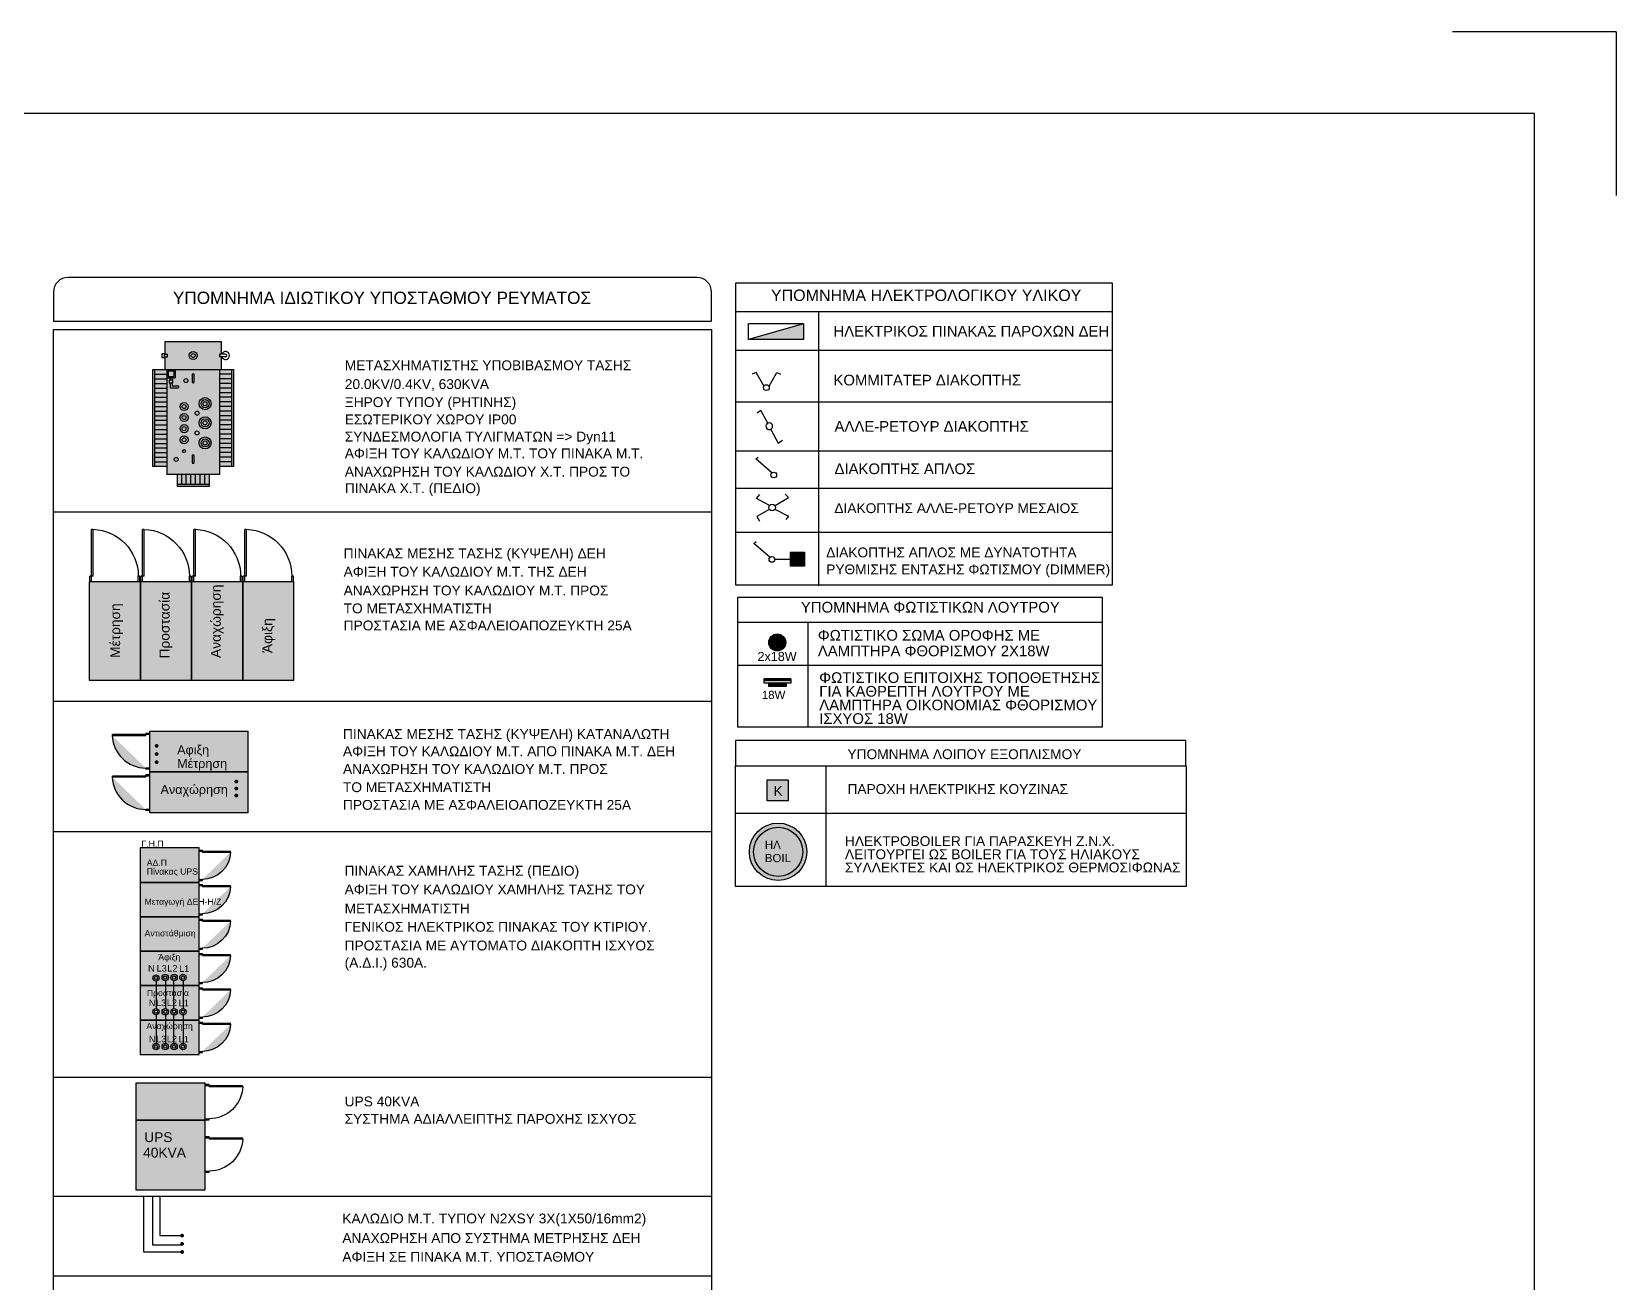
# Model space of a CAD drawing. Header units: metres. Extents: x -11 to 85, y -301 to 135.
# Drawn here: x 64.64 to 84, y -256.61 to -241.34 of the extents above; entities that cross this region are included whole.
import ezdxf
from ezdxf.enums import TextEntityAlignment as Align

# ---------------------------------------------------------------- set-up
doc = ezdxf.new("R2010")
doc.units = ezdxf.units.M
doc.header["$LTSCALE"] = 0.036
for name, color, linetype in [('BORDER', 5, 'Continuous'), ('elec fota hatch', 31, 'Continuous'), ('elec text', 20, 'Continuous'), ('electext', 20, 'Continuous'), ('hatch color', 252, 'Continuous'), ('HLEK-SYMBOL', 3, 'Continuous'), ('HLEK_FL001_SYMBOLS', 230, 'Continuous'), ('LAYER-ON', 4, 'Continuous'), ('MARKS', 2, 'Continuous'), ('mihanologika text', 20, 'Continuous'), ('pin_mesis', 150, 'Continuous'), ('pin_mesis_kalodia', 242, 'Continuous'), ('pin_ups', 150, 'Continuous'), ('pin_xamilis', 150, 'Continuous'), ('pin_xamilis_kalodio', 191, 'Continuous'), ('Y-TETX', 20, 'Continuous'), ('yp6stath06s text', 20, 'Continuous'), ('ypostathmos', 204, 'Continuous'), ('ypostathmos hatch', 131, 'Continuous')]:
    doc.layers.add(name, color=color, linetype=linetype)
doc.layers.add('electrika', color=160, linetype='Continuous', lineweight=0)
doc.styles.add('COMU-N', font='arial.ttf')
doc.styles.get("Standard").update_dxf_attribs({"font": 'arial.ttf'})
doc.styles.add('TSK_OM', font='arial.ttf')
doc.styles.add('W4MS1', font='arial.ttf')
doc.styles.add('W4MS2', font='W4MS2.shx')

# ---------------------------------------------------------------- blocks, each defined once
blk = doc.blocks.new('art103')
at = {"layer": 'BORDER'}
for p, q in [((20.75, 14.6), (0.25, 14.6)), ((20.75, 0.25), (20.75, 14.6))]:
    blk.add_line(p, q, dxfattribs=at)
at = {"layer": 'MARKS'}
for q in [(20.5, 14.85), (21, 14.35)]:
    blk.add_line((21, 14.85), q, dxfattribs=at)
blk = doc.blocks.new('90')
for p, q in [((-0.06, 0.1), (-0.06, 0.939)), ((-0.06, 0.939), (-0.03, 0.939)), ((-0.03, 0.1), (-0.03, 0.939)), ((-0.9, 0.1), (-0.87, 0.1)), ((-0.9, 0), (-0.9, 0.1)), ((-0.9, 0), (-0.87, 0)), ((-0.87, 0), (-0.87, 0.1)), ((-0.06, 0.1), (0, 0.1)), ((-0.03, 0), (-0.03, 0.1)), ((-0.03, 0), (0, 0)), ((0, 0), (0, 0.1))]:
    blk.add_line(p, q)
blk.add_arc((-0.03, 0.1), 0.84, 92.0467, 180)
blk = doc.blocks.new('PINAKAS MESHS DEH')
at = {"layer": 'ypostathmos hatch'}
for points in [[(302.625, 151.632), (302.625, 152.832), (302, 152.833), (302, 151.632)], [(303.25, 151.632), (303.25, 152.832), (302.625, 152.833), (302.625, 151.632)], [(303.875, 151.632), (303.875, 152.832), (303.25, 152.833), (303.25, 151.632)], [(304.5, 151.632), (304.5, 152.832), (303.875, 152.833), (303.875, 151.632)]]:
    blk.add_hatch(color=41, dxfattribs=at).paths.add_polyline_path(points)
at = {"layer": 'pin_xamilis'}
for points in [[(302.625, 151.632), (302.625, 152.832), (302, 152.833), (302, 151.632)], [(303.25, 151.632), (303.25, 152.832), (302.625, 152.833), (302.625, 151.632)], [(303.875, 151.632), (303.875, 152.833), (303.25, 152.833), (303.25, 151.633)], [(304.5, 151.632), (304.5, 152.832), (303.875, 152.833), (303.875, 151.632)]]:
    blk.add_lwpolyline(points, close=True, dxfattribs=at)
at = {"layer": 'pin_xamilis', "ltscale": 0.8, "extrusion": (0, 0, -1), "xscale": 0.6821280000000323, "yscale": 0.6821280000000323, "zscale": -0.6821280000000001, "rotation": 180}
for p in [(-302.619, 151.632), (-303.244, 151.632), (-303.869, 151.633), (-304.494, 151.632)]:
    blk.add_blockref('90', p, dxfattribs=at)
blk = doc.blocks.new('PINAKAS MESHS YPOSTATHMOY')
at = {"layer": 'ypostathmos hatch'}
h = blk.add_hatch(color=41, dxfattribs=at)
edge = h.paths.add_edge_path()
edge.add_line((304.253, 147.571), (303.553, 148.271))
edge = h.paths.add_edge_path(flags=16)
edge.add_line((304.253, 148.271), (303.553, 148.271))
edge = h.paths.add_edge_path(flags=16)
edge.add_line((303.553, 148.271), (303.553, 147.571))
edge = h.paths.add_edge_path(flags=16)
edge.add_line((303.553, 147.571), (304.253, 147.571))
edge = h.paths.add_edge_path(flags=16)
edge.add_line((304.253, 147.571), (304.253, 148.271))
edge = h.paths.add_edge_path()
edge.add_line((303.553, 147.571), (304.253, 148.271))
h.paths.add_polyline_path([(303.325, 147.866), (304.525, 147.866), (304.525, 147.366), (303.325, 147.366)])
h.paths.add_polyline_path([(303.325, 148.366), (304.525, 148.366), (304.525, 147.866), (303.325, 147.866)])
edge = h.paths.add_edge_path()
edge.add_line((303.325, 147.393), (303.325, 147.408))
edge = h.paths.add_edge_path()
edge.add_line((303.277, 147.393), (303.277, 147.408))
edge = h.paths.add_edge_path()
edge.add_line((303.325, 147.393), (303.277, 147.393))
edge = h.paths.add_edge_path()
edge.add_line((303.325, 147.831), (303.277, 147.831))
edge = h.paths.add_edge_path()
edge.add_line((303.325, 147.816), (303.277, 147.816))
edge = h.paths.add_edge_path()
edge.add_line((303.325, 147.408), (303.277, 147.408))
edge = h.paths.add_edge_path()
edge.add_line((303.277, 147.816), (302.869, 147.816))
edge = h.paths.add_edge_path(flags=16)
edge.add_line((303.277, 147.801), (302.869, 147.801))
edge = h.paths.add_edge_path()
edge.add_line((302.869, 147.801), (302.869, 147.816))
edge = h.paths.add_edge_path()
edge.add_line((303.277, 147.801), (303.277, 147.831))
edge = h.paths.add_edge_path()
edge.add_line((303.325, 147.816), (303.325, 147.831))
edge = h.paths.add_edge_path()
edge.add_arc((303.277, 147.816), 0.408, 182.0467, 270)
edge = h.paths.add_edge_path()
edge.add_line((303.325, 147.9), (303.325, 147.914))
edge = h.paths.add_edge_path()
edge.add_line((303.277, 147.9), (303.277, 147.914))
edge = h.paths.add_edge_path()
edge.add_line((303.325, 147.9), (303.277, 147.9))
edge = h.paths.add_edge_path()
edge.add_line((303.325, 148.337), (303.277, 148.337))
edge = h.paths.add_edge_path()
edge.add_line((303.325, 148.323), (303.277, 148.323))
edge = h.paths.add_edge_path()
edge.add_line((303.325, 147.914), (303.277, 147.914))
edge = h.paths.add_edge_path()
edge.add_line((303.277, 148.323), (302.869, 148.323))
edge = h.paths.add_edge_path(flags=17)
edge.add_line((303.277, 148.308), (302.869, 148.308))
edge = h.paths.add_edge_path()
edge.add_line((302.869, 148.308), (302.869, 148.323))
edge = h.paths.add_edge_path()
edge.add_line((303.277, 148.308), (303.277, 148.337))
edge = h.paths.add_edge_path()
edge.add_line((303.325, 148.323), (303.325, 148.337))
edge = h.paths.add_edge_path()
edge.add_arc((303.277, 148.323), 0.408, 182.0467, 270)
at = {"layer": 'pin_mesis'}
for points in [[(303.325, 148.366), (304.525, 148.366), (304.525, 147.866), (303.325, 147.866)], [(303.325, 147.866), (304.525, 147.866), (304.525, 147.366), (303.325, 147.366)]]:
    blk.add_lwpolyline(points, close=True, dxfattribs=at)
at = {"layer": 'pin_mesis', "ltscale": 0.8, "xscale": 0.48599999999999, "yscale": 0.48599999999999, "zscale": 0.48599999999999, "rotation": 90}
for p in [(303.325, 148.337), (303.325, 147.831)]:
    blk.add_blockref('90', p, dxfattribs=at)
blk = doc.blocks.new('PINAKAS XAMHLHS')
at = {"layer": 'ypostathmos hatch'}
h = blk.add_hatch(color=131, dxfattribs=at)
h.paths.add_polyline_path([(302.025, 146.989), (301.305, 146.989), (301.305, 146.568), (302.025, 146.568)])
edge = h.paths.add_edge_path()
edge.add_line((302.025, 146.593), (302.025, 146.606))
edge = h.paths.add_edge_path()
edge.add_line((302.066, 146.593), (302.066, 146.606))
edge = h.paths.add_edge_path()
edge.add_line((302.025, 146.593), (302.066, 146.593))
edge = h.paths.add_edge_path()
edge.add_line((302.025, 146.962), (302.066, 146.962))
edge = h.paths.add_edge_path()
edge.add_line((302.025, 146.95), (302.066, 146.95))
edge = h.paths.add_edge_path()
edge.add_line((302.025, 146.606), (302.066, 146.606))
edge = h.paths.add_edge_path()
edge.add_line((302.066, 146.95), (302.41, 146.95))
edge = h.paths.add_edge_path(flags=16)
edge.add_line((302.066, 146.937), (302.41, 146.937))
edge = h.paths.add_edge_path()
edge.add_line((302.41, 146.937), (302.41, 146.95))
edge = h.paths.add_edge_path()
edge.add_line((302.066, 146.937), (302.066, 146.962))
edge = h.paths.add_edge_path()
edge.add_line((302.025, 146.95), (302.025, 146.962))
edge = h.paths.add_edge_path()
edge.add_arc((302.066, 146.95), 0.344, 270, 357.9533)
h = blk.add_hatch(color=131, dxfattribs=at)
h.paths.add_polyline_path([(302.025, 146.568), (301.305, 146.568), (301.305, 146.148), (302.025, 146.148)])
edge = h.paths.add_edge_path()
edge.add_line((302.025, 146.173), (302.025, 146.186))
edge = h.paths.add_edge_path()
edge.add_line((302.066, 146.173), (302.066, 146.186))
edge = h.paths.add_edge_path()
edge.add_line((302.025, 146.173), (302.066, 146.173))
edge = h.paths.add_edge_path()
edge.add_line((302.025, 146.542), (302.066, 146.542))
edge = h.paths.add_edge_path()
edge.add_line((302.025, 146.529), (302.066, 146.529))
edge = h.paths.add_edge_path()
edge.add_line((302.025, 146.186), (302.066, 146.186))
edge = h.paths.add_edge_path()
edge.add_line((302.066, 146.529), (302.41, 146.529))
edge = h.paths.add_edge_path(flags=16)
edge.add_line((302.066, 146.517), (302.41, 146.517))
edge = h.paths.add_edge_path()
edge.add_line((302.41, 146.517), (302.41, 146.529))
edge = h.paths.add_edge_path()
edge.add_line((302.066, 146.517), (302.066, 146.542))
edge = h.paths.add_edge_path()
edge.add_line((302.025, 146.529), (302.025, 146.542))
edge = h.paths.add_edge_path()
edge.add_arc((302.066, 146.529), 0.344, 270, 357.9533)
h = blk.add_hatch(color=131, dxfattribs=at)
h.paths.add_polyline_path([(302.025, 146.148), (301.305, 146.148), (301.305, 145.728), (302.025, 145.728)])
edge = h.paths.add_edge_path()
edge.add_line((302.025, 145.753), (302.025, 145.765))
edge = h.paths.add_edge_path()
edge.add_line((302.066, 145.753), (302.066, 145.765))
edge = h.paths.add_edge_path()
edge.add_line((302.025, 145.753), (302.066, 145.753))
edge = h.paths.add_edge_path()
edge.add_line((302.025, 146.121), (302.066, 146.121))
edge = h.paths.add_edge_path()
edge.add_line((302.025, 146.109), (302.066, 146.109))
edge = h.paths.add_edge_path()
edge.add_line((302.025, 145.765), (302.066, 145.765))
edge = h.paths.add_edge_path()
edge.add_line((302.066, 146.109), (302.41, 146.109))
edge = h.paths.add_edge_path(flags=16)
edge.add_line((302.066, 146.097), (302.41, 146.097))
edge = h.paths.add_edge_path()
edge.add_line((302.41, 146.097), (302.41, 146.109))
edge = h.paths.add_edge_path()
edge.add_line((302.066, 146.097), (302.066, 146.121))
edge = h.paths.add_edge_path()
edge.add_line((302.025, 146.109), (302.025, 146.121))
edge = h.paths.add_edge_path()
edge.add_arc((302.066, 146.109), 0.344, 270, 357.9533)
h = blk.add_hatch(color=131, dxfattribs=at)
h.paths.add_polyline_path([(302.025, 145.728), (301.305, 145.728), (301.305, 145.308), (302.025, 145.308)])
edge = h.paths.add_edge_path()
edge.add_line((302.025, 145.333), (302.025, 145.345))
edge = h.paths.add_edge_path()
edge.add_line((302.066, 145.333), (302.066, 145.345))
edge = h.paths.add_edge_path()
edge.add_line((302.025, 145.333), (302.066, 145.333))
edge = h.paths.add_edge_path()
edge.add_line((302.025, 145.701), (302.066, 145.701))
edge = h.paths.add_edge_path()
edge.add_line((302.025, 145.689), (302.066, 145.689))
edge = h.paths.add_edge_path()
edge.add_line((302.025, 145.345), (302.066, 145.345))
edge = h.paths.add_edge_path()
edge.add_line((302.066, 145.689), (302.41, 145.689))
edge = h.paths.add_edge_path(flags=16)
edge.add_line((302.066, 145.677), (302.41, 145.677))
edge = h.paths.add_edge_path()
edge.add_line((302.41, 145.677), (302.41, 145.689))
edge = h.paths.add_edge_path()
edge.add_line((302.066, 145.677), (302.066, 145.701))
edge = h.paths.add_edge_path()
edge.add_line((302.025, 145.689), (302.025, 145.701))
edge = h.paths.add_edge_path()
edge.add_arc((302.066, 145.689), 0.344, 270, 357.9533)
h = blk.add_hatch(color=131, dxfattribs=at)
h.paths.add_polyline_path([(302.025, 145.308), (301.305, 145.308), (301.305, 144.888), (302.025, 144.888)])
edge = h.paths.add_edge_path()
edge.add_line((302.025, 144.913), (302.025, 144.925))
edge = h.paths.add_edge_path()
edge.add_line((302.066, 144.913), (302.066, 144.925))
edge = h.paths.add_edge_path()
edge.add_line((302.025, 144.913), (302.066, 144.913))
edge = h.paths.add_edge_path()
edge.add_line((302.025, 145.281), (302.066, 145.281))
edge = h.paths.add_edge_path()
edge.add_line((302.025, 145.269), (302.066, 145.269))
edge = h.paths.add_edge_path()
edge.add_line((302.025, 144.925), (302.066, 144.925))
edge = h.paths.add_edge_path()
edge.add_line((302.066, 145.269), (302.41, 145.269))
edge = h.paths.add_edge_path(flags=16)
edge.add_line((302.066, 145.257), (302.41, 145.257))
edge = h.paths.add_edge_path()
edge.add_line((302.41, 145.257), (302.41, 145.269))
edge = h.paths.add_edge_path()
edge.add_line((302.066, 145.257), (302.066, 145.281))
edge = h.paths.add_edge_path()
edge.add_line((302.025, 145.269), (302.025, 145.281))
edge = h.paths.add_edge_path()
edge.add_arc((302.066, 145.269), 0.344, 270, 357.9533)
h = blk.add_hatch(color=131, dxfattribs=at)
h.paths.add_polyline_path([(302.025, 144.888), (301.305, 144.888), (301.305, 144.467), (302.025, 144.467)])
edge = h.paths.add_edge_path()
edge.add_line((302.025, 144.493), (302.025, 144.505))
edge = h.paths.add_edge_path()
edge.add_line((302.066, 144.493), (302.066, 144.505))
edge = h.paths.add_edge_path()
edge.add_line((302.025, 144.493), (302.066, 144.493))
edge = h.paths.add_edge_path()
edge.add_line((302.025, 144.861), (302.066, 144.861))
edge = h.paths.add_edge_path()
edge.add_line((302.025, 144.849), (302.066, 144.849))
edge = h.paths.add_edge_path()
edge.add_line((302.025, 144.505), (302.066, 144.505))
edge = h.paths.add_edge_path()
edge.add_line((302.066, 144.849), (302.41, 144.849))
edge = h.paths.add_edge_path(flags=16)
edge.add_line((302.066, 144.836), (302.41, 144.836))
edge = h.paths.add_edge_path()
edge.add_line((302.41, 144.836), (302.41, 144.849))
edge = h.paths.add_edge_path()
edge.add_line((302.066, 144.836), (302.066, 144.861))
edge = h.paths.add_edge_path()
edge.add_line((302.025, 144.849), (302.025, 144.861))
edge = h.paths.add_edge_path()
edge.add_arc((302.066, 144.849), 0.344, 270, 357.9533)
at = {"layer": 'pin_xamilis'}
for points in [[(302.025, 146.989), (301.305, 146.989), (301.305, 146.568), (302.025, 146.568)], [(302.025, 146.568), (301.305, 146.568), (301.305, 146.148), (302.025, 146.148)], [(302.025, 146.148), (301.305, 146.148), (301.305, 145.728), (302.025, 145.728)], [(302.025, 145.728), (301.305, 145.728), (301.305, 145.308), (302.025, 145.308)], [(302.025, 145.308), (301.305, 145.308), (301.305, 144.888), (302.025, 144.888)], [(302.025, 144.888), (301.305, 144.888), (301.305, 144.467), (302.025, 144.467)]]:
    blk.add_lwpolyline(points, close=True, dxfattribs=at)
at = {"layer": 'pin_xamilis', "ltscale": 0.8, "extrusion": (0, 0, -1), "xscale": 0.4092768000000224, "yscale": 0.4092768000000224, "zscale": -0.4092768000000001, "rotation": 90}
for p in [(-302.025, 146.962), (-302.025, 146.542), (-302.025, 146.121), (-302.025, 145.701), (-302.025, 145.281), (-302.025, 144.861)]:
    blk.add_blockref('90', p, dxfattribs=at)
blk = doc.blocks.new('UPS')
at = {"layer": 'ypostathmos hatch'}
for points in [[(302.156, 148.462), (301.306, 148.462), (301.306, 148.012), (302.156, 148.012)], [(302.156, 148.012), (301.306, 148.012), (301.306, 147.162), (302.156, 147.162)]]:
    blk.add_hatch(color=131, dxfattribs=at).paths.add_polyline_path(points)
at = {"layer": 'pin_ups', "ltscale": 0.8}
for points in [[(302.156, 148.462), (301.306, 148.462), (301.306, 148.012), (302.156, 148.012)], [(302.156, 148.012), (301.306, 148.012), (301.306, 147.162), (302.156, 147.162)]]:
    blk.add_lwpolyline(points, close=True, dxfattribs=at)
at = {"layer": 'pin_ups', "ltscale": 0.8, "xscale": -0.48599999999999, "yscale": 0.48599999999999, "zscale": 0.486, "rotation": 270}
for p in [(302.156, 148.451), (302.156, 147.812)]:
    blk.add_blockref('90', p, dxfattribs=at)
blk = doc.blocks.new('YPOSTATMHOS')
at = {"layer": 'ypostathmos hatch'}
blk.add_hatch(color=161, dxfattribs=at).paths.add_polyline_path([(303.535, 146.833), (304.224, 146.833), (304.224, 146.489), (304.372, 146.489), (304.372, 145.307), (304.2, 145.307), (304.2, 145.208), (304.076, 145.208), (304.076, 145.06), (303.682, 145.06), (303.682, 145.208), (303.559, 145.208), (303.559, 145.307), (303.387, 145.307), (303.387, 146.489), (303.535, 146.489)])
at = {"layer": 'yp6stath06s text'}
for centre, radius in [((304.024, 146.073), 0.0739), ((303.768, 146.038), 0.0493), ((303.768, 145.904), 0.0493), ((303.768, 146.038), 0.0246), ((304.024, 146.073), 0.0493), ((304.024, 146.073), 0.0246), ((303.768, 145.768), 0.0493), ((303.768, 145.904), 0.0246), ((303.768, 145.768), 0.0246), ((304.024, 145.839), 0.0739), ((304.024, 145.839), 0.0493), ((304.024, 145.839), 0.0246), ((303.768, 145.632), 0.0493), ((303.768, 145.632), 0.0246), ((304.024, 145.594), 0.0739), ((304.024, 145.594), 0.0493), ((304.024, 145.594), 0.0246)]:
    blk.add_circle(centre, radius, dxfattribs=at)
at = {"layer": 'ypostathmos'}
for p, q in [((303.535, 146.676), (303.535, 146.833)), ((303.535, 146.833), (304.224, 146.833)), ((304.224, 146.676), (304.224, 146.833)), ((303.53, 146.683), (303.495, 146.683)), ((303.495, 146.683), (303.495, 146.639)), ((303.495, 146.639), (303.53, 146.639)), ((303.53, 146.639), (303.53, 146.683)), ((303.53, 146.676), (303.565, 146.676)), ((303.53, 146.646), (303.565, 146.646)), ((303.535, 146.489), (303.535, 146.646)), ((303.565, 146.646), (303.565, 146.676)), ((304.2, 146.676), (304.2, 146.646)), ((304.274, 146.676), (304.2, 146.676)), ((304.274, 146.646), (304.2, 146.646)), ((304.224, 146.489), (304.224, 146.646)), ((303.387, 145.307), (303.387, 146.489)), ((303.387, 146.489), (304.372, 146.489)), ((303.412, 145.307), (303.412, 146.489)), ((303.412, 146.432), (303.559, 146.432)), ((303.412, 146.376), (303.559, 146.376)), ((303.559, 146.489), (303.559, 145.208)), ((303.559, 146.39), (303.658, 146.39)), ((303.574, 146.474), (303.643, 146.474)), ((303.574, 146.474), (303.574, 146.405)), ((303.574, 146.405), (303.643, 146.405)), ((303.586, 146.36), (303.586, 146.326)), ((303.631, 146.36), (303.586, 146.36)), ((303.596, 146.39), (303.596, 146.36)), ((303.621, 146.39), (303.621, 146.36)), ((303.631, 146.326), (303.631, 146.36)), ((303.643, 146.474), (303.643, 146.405)), ((303.658, 146.489), (303.658, 146.39)), ((304.2, 146.489), (304.2, 145.208)), ((304.347, 146.432), (304.2, 146.432)), ((304.347, 146.376), (304.2, 146.376)), ((304.347, 146.489), (304.347, 145.307)), ((304.372, 146.489), (304.372, 145.307)), ((303.412, 146.32), (303.559, 146.32)), ((303.412, 146.264), (303.559, 146.264)), ((303.412, 146.207), (303.559, 146.207)), ((303.412, 146.151), (303.559, 146.151)), ((303.586, 146.326), (303.631, 146.326)), ((303.596, 146.326), (303.596, 146.265)), ((303.596, 146.265), (303.693, 146.265)), ((303.621, 146.326), (303.621, 146.29)), ((303.621, 146.29), (303.693, 146.29)), ((304.347, 146.32), (304.2, 146.32)), ((304.347, 146.264), (304.2, 146.264)), ((304.347, 146.207), (304.2, 146.207)), ((304.347, 146.151), (304.2, 146.151)), ((303.412, 146.095), (303.559, 146.095)), ((303.412, 146.038), (303.559, 146.038)), ((303.412, 145.982), (303.559, 145.982)), ((304.347, 146.095), (304.2, 146.095)), ((304.347, 146.038), (304.2, 146.038)), ((304.347, 145.982), (304.2, 145.982)), ((303.412, 145.926), (303.559, 145.926)), ((303.412, 145.87), (303.559, 145.87)), ((303.412, 145.813), (303.559, 145.813)), ((303.412, 145.757), (303.559, 145.757)), ((304.347, 145.926), (304.2, 145.926)), ((304.347, 145.87), (304.2, 145.87)), ((304.347, 145.813), (304.2, 145.813)), ((304.347, 145.757), (304.2, 145.757)), ((303.412, 145.701), (303.559, 145.701)), ((303.412, 145.644), (303.559, 145.644)), ((303.412, 145.588), (303.559, 145.588)), ((304.347, 145.701), (304.2, 145.701)), ((304.347, 145.644), (304.2, 145.644)), ((304.347, 145.588), (304.2, 145.588)), ((303.412, 145.532), (303.559, 145.532)), ((303.412, 145.476), (303.559, 145.476)), ((303.412, 145.419), (303.559, 145.419)), ((303.412, 145.363), (303.559, 145.363)), ((304.347, 145.532), (304.2, 145.532)), ((304.347, 145.476), (304.2, 145.476)), ((304.347, 145.419), (304.2, 145.419)), ((304.347, 145.363), (304.2, 145.363)), ((303.559, 145.307), (303.387, 145.307)), ((304.2, 145.208), (303.559, 145.208)), ((303.682, 145.208), (303.682, 145.06)), ((303.739, 145.085), (303.739, 145.208)), ((303.795, 145.085), (303.795, 145.208)), ((303.851, 145.085), (303.851, 145.208)), ((303.908, 145.085), (303.908, 145.208)), ((303.964, 145.085), (303.964, 145.208)), ((304.02, 145.085), (304.02, 145.208)), ((304.076, 145.208), (304.076, 145.06)), ((304.372, 145.307), (304.2, 145.307)), ((304.076, 145.085), (303.682, 145.085)), ((304.076, 145.06), (303.682, 145.06))]:
    blk.add_line(p, q, dxfattribs=at)
for points in [[(303.867, 146.432), (303.867, 146.333), (303.892, 146.333), (303.892, 146.432)], [(303.867, 145.446), (303.867, 145.347), (303.892, 145.347), (303.892, 145.446)]]:
    blk.add_lwpolyline(points, close=True, dxfattribs=at)
for centre, radius in [((303.879, 146.661), 0.0493), ((303.879, 146.661), 0.0246), ((303.79, 146.355), 0.0246), ((303.927, 145.957), 0.0246), ((303.927, 145.716), 0.0246), ((303.927, 145.716), 0.0246), ((303.671, 145.392), 0.0246), ((303.768, 145.494), 0.0185)]:
    blk.add_circle(centre, radius, dxfattribs=at)
for centre, radius, start, end in [((304.274, 146.661), 0.0493, 197.4576, 162.5424), ((304.274, 146.661), 0.015, 270, 90), ((303.693, 146.278), 0.0123, 270, 90)]:
    blk.add_arc(centre, radius, start, end, dxfattribs=at)
blk = doc.blocks.new('fota_aplika wc')
at = {"layer": 'elec fota hatch'}
blk.add_hatch(color=256, dxfattribs=at).paths.add_polyline_path([(85.491, -105.358), (85.491, -105.32), (85.166, -105.32), (85.166, -105.358)])
at = {"layer": 'hatch color'}
blk.add_hatch(color=9, dxfattribs=at).paths.add_polyline_path([(85.166, -105.358), (85.166, -105.371), (85.491, -105.371), (85.491, -105.358)])
at = {"layer": 'HLEK_FL001_SYMBOLS'}
blk.add_hatch(color=256, dxfattribs=at).paths.add_polyline_path([(85.438, -105.32), (85.438, -105.283), (85.218, -105.283), (85.218, -105.32)])
for points in [[(85.218, -105.32), (85.438, -105.32), (85.438, -105.283), (85.218, -105.283)], [(85.166, -105.32), (85.491, -105.32), (85.491, -105.371), (85.166, -105.371)], [(85.166, -105.371), (85.491, -105.371), (85.491, -105.358), (85.166, -105.358)]]:
    blk.add_lwpolyline(points, close=True, dxfattribs=at)
blk = doc.blocks.new('fota_spot 2')
at = {"layer": 'elec fota hatch'}
h = blk.add_hatch(dxfattribs=at)
h.set_pattern_fill('', color=256, style=0, pattern_type=0)
h.set_pattern_definition([(0, (84.7259, -104.0989), (0, 1), [])])
edge = h.paths.add_edge_path()
edge.add_arc((85.812, -105.703), 0.12, 90, 90)
at = {"layer": 'HLEK_FL001_SYMBOLS'}
h = blk.add_hatch(color=256, dxfattribs=at)
h.paths.add_polyline_path([(85.677, -105.703, 1), (85.946, -105.703, 1)])
h.paths.add_polyline_path([(85.931, -105.703, 1), (85.692, -105.703, 1)], flags=16)
h = blk.add_hatch(color=11, dxfattribs=at)
h.dxf.hatch_style = 1
h.paths.add_polyline_path([(85.692, -105.703, 1), (85.931, -105.703, 1)])
h.paths.add_polyline_path([(85.767, -105.636, -1), (85.779, -105.636, -1), (85.791, -105.636), (85.791, -105.744), (85.794, -105.744), (85.794, -105.774), (85.764, -105.774), (85.764, -105.744), (85.767, -105.744)], flags=16)
h.paths.add_polyline_path([(85.832, -105.636, -1), (85.844, -105.636, -1), (85.856, -105.636), (85.856, -105.744), (85.859, -105.744), (85.859, -105.774), (85.829, -105.774), (85.829, -105.744), (85.832, -105.744)], flags=16)
for p, q in [((85.767, -105.744), (85.767, -105.636)), ((85.779, -105.744), (85.779, -105.636)), ((85.779, -105.744), (85.779, -105.636)), ((85.791, -105.744), (85.791, -105.636)), ((85.832, -105.744), (85.832, -105.636)), ((85.844, -105.744), (85.844, -105.636)), ((85.844, -105.744), (85.844, -105.636)), ((85.856, -105.744), (85.856, -105.636))]:
    blk.add_line(p, q, dxfattribs=at)
for points in [[(85.764, -105.774), (85.794, -105.774), (85.794, -105.744), (85.764, -105.744)], [(85.859, -105.774), (85.829, -105.774), (85.829, -105.744), (85.859, -105.744)]]:
    blk.add_lwpolyline(points, close=True, dxfattribs=at)
for radius in [0.135, 0.12]:
    blk.add_circle((85.812, -105.703), radius, dxfattribs=at)
for centre in [(85.773, -105.636), (85.785, -105.636), (85.838, -105.636), (85.85, -105.636)]:
    blk.add_arc(centre, 0.006, 0, 180, dxfattribs=at)
blk = doc.blocks.new('gJ6_a28')
at = {"layer": 'HLEK-SYMBOL', "color": 0, "linetype": 'Continuous'}
for p, q in [((-0.67, 0), (-0.67, 0.19)), ((-0.67, 0.19), (0, 0.19)), ((-0.67, 0), (0, 0.19)), ((-0.67, 0), (0, 0)), ((0, 0.19), (0, 0))]:
    blk.add_line(p, q, dxfattribs=at)
at = {"layer": 'HLEK-SYMBOL', "color": 0}
blk.add_solid([(-0.67, 0.19), (0, 0.19), (-0.67, 0)], dxfattribs=at)
at = {"layer": 'HLEK-SYMBOL', "color": 0, "style": 'W4MS2', "flags": 8}
blk.add_attdef('NODE_NUMBER', (0.018, 0.091), '', height=0.1, dxfattribs=at)
blk.add_attdef('NODE_NUMBER', (0.018, 0.091), '', height=0.1, dxfattribs=at)
blk = doc.blocks.new('gJ6_a3')
at = {"linetype": 'Continuous'}
for p, q in [((-0.111, 0.187), (-0.059, 0.209)), ((-0.024, 0.034), (-0.111, 0.187)), ((0.023, -0.035), (0.12, -0.2)), ((0.12, -0.2), (0.061, -0.224))]:
    blk.add_line(p, q, dxfattribs=at)
blk.add_circle((0, 0), 0.0405, dxfattribs=at)
blk = doc.blocks.new('gJ6_a2')
at = {"linetype": 'Continuous'}
for p, q in [((-0.125, 0.22), (-0.172, 0.198)), ((-0.03, 0.056), (-0.125, 0.22)), ((0.033, 0.052), (0.13, 0.22)), ((0.13, 0.22), (0.174, 0.198))]:
    blk.add_line(p, q, dxfattribs=at)
blk.add_circle((0, 0.035), 0.0353, dxfattribs=at)
blk = doc.blocks.new('gJ6_a1')
at = {"linetype": 'Continuous'}
for p, q in [((-0.219, 0.23), (-0.191, 0.254)), ((-0.024, 0.061), (-0.219, 0.23))]:
    blk.add_line(p, q, dxfattribs=at)
blk.add_circle((0, 0.034), 0.0349, dxfattribs=at)
blk = doc.blocks.new('gJ6_a4')
at = {"linetype": 'Continuous'}
for p, q in [((-0.112, 0.188), (-0.167, 0.157)), ((-0.025, 0.036), (-0.112, 0.188)), ((0.021, 0.035), (0.108, 0.192)), ((0.108, 0.192), (0.158, 0.152)), ((-0.107, -0.199), (-0.147, -0.164)), ((-0.023, -0.033), (-0.107, -0.199)), ((0.022, -0.034), (0.119, -0.198)), ((0.119, -0.198), (0.163, -0.159))]:
    blk.add_line(p, q, dxfattribs=at)
blk.add_circle((-0.001, 0.001), 0.0405, dxfattribs=at)
blk = doc.blocks.new('dimmer')
at = {"layer": 'HLEK_FL001_SYMBOLS'}
blk.add_hatch(color=11, dxfattribs=at).paths.add_polyline_path([(2263.758, 1291.699), (2263.543, 1291.699), (2263.543, 1291.484), (2263.758, 1291.484)])
blk.add_lwpolyline([(2263.543, 1291.699), (2263.758, 1291.699), (2263.758, 1291.484), (2263.543, 1291.484)], close=True, dxfattribs=at)
blk.add_text('D', height=0.1, dxfattribs=at).set_placement((2263.606, 1291.536))
blk = doc.blocks.new('dimmer1')
at = {"layer": 'HLEK_FL001_SYMBOLS'}
blk.add_line((2318.161, 1255.993), (2317.968, 1255.993), dxfattribs=at)
at = {"layer": 'HLEK_FL001_SYMBOLS', "xscale": 0.8000000000000114, "yscale": 0.8000000000000114, "zscale": 0.8000000000000114}
blk.add_blockref('dimmer', (507.327, 222.723), dxfattribs=at)
blk = doc.blocks.new('electroboiler')
at = {"layer": 'HLEK_FL001_SYMBOLS'}
h = blk.add_hatch(color=256, dxfattribs=at)
h.paths.add_polyline_path([(2321.663, 1205.602, 1), (2322.366, 1205.602, 1)])
h.paths.add_polyline_path([(2322.314, 1205.602, -1), (2321.714, 1205.602, -1)], flags=16)
blk.add_hatch(color=11, dxfattribs=at).paths.add_polyline_path([(2322.314, 1205.602, 1), (2321.714, 1205.602, 1)])
for radius in [0.351, 0.3]:
    blk.add_circle((2322.014, 1205.602), radius, dxfattribs=at)
for s, p in [('ΗΛ', (2321.852, 1205.637)), ('ΒΟΙL', (2321.852, 1205.476))]:
    blk.add_text(s, height=0.1, dxfattribs=at).set_placement(p)
blk = doc.blocks.new('paroxi kouzinas')
at = {"layer": 'HLEK_FL001_SYMBOLS'}
blk.add_hatch(color=11, dxfattribs=at).paths.add_polyline_path([(2284.183, 1256.724), (2284.011, 1256.724), (2284.011, 1256.552), (2284.183, 1256.552)])
blk.add_lwpolyline([(2284.011, 1256.724), (2284.183, 1256.724), (2284.183, 1256.552), (2284.011, 1256.552)], close=True, dxfattribs=at)
blk.add_text('K', height=0.08, dxfattribs=at).set_placement((2284.062, 1256.593))

msp = doc.modelspace()

# ---------------------------------------------------------------- linework, layer by layer
at = {"layer": 'elec text'}
for p, q in [((73.276, -248.551), (77.715, -248.551)), ((74.125, -248.548), (74.125, -249.83)), ((73.276, -249.077), (77.715, -249.077))]:
    msp.add_line(p, q, dxfattribs=at)
msp.add_lwpolyline([(73.271, -248.248), (77.719, -248.248), (77.719, -249.833), (73.271, -249.833)], close=True, dxfattribs=at)
at = {"layer": 'electext'}
for p, q in [((73.239, -244.76), (77.844, -244.76)), ((74.256, -244.757), (74.256, -248.109)), ((73.239, -245.23), (77.844, -245.23)), ((73.239, -245.863), (77.844, -245.863)), ((73.239, -246.461), (77.844, -246.461)), ((73.239, -246.917), (77.844, -246.917)), ((73.239, -247.452), (77.844, -247.452)), ((74.345, -250.307), (74.345, -251.78)), ((73.241, -250.884), (78.746, -250.884))]:
    msp.add_line(p, q, dxfattribs=at)
for points in [[(73.244, -244.408), (77.843, -244.408), (77.843, -248.101), (73.244, -248.101)], [(73.241, -250.307), (78.743, -250.307), (78.743, -249.998), (73.241, -249.998)], [(73.241, -250.307), (78.745, -250.307), (78.745, -251.781), (73.241, -251.781)]]:
    msp.add_lwpolyline(points, close=True, dxfattribs=at)
at = {"layer": 'pin_mesis_kalodia'}
for p, q in [((66.011, -255.562), (66.011, -256.24)), ((66.122, -255.562), (66.122, -256.154)), ((66.209, -255.562), (66.209, -256.043)), ((66.209, -256.043), (66.369, -256.043)), ((66.325, -256.043), (66.481, -256.043)), ((66.011, -256.24), (66.468, -256.24)), ((66.122, -256.154), (66.48, -256.154))]:
    msp.add_line(p, q, dxfattribs=at)
at = {"layer": 'pin_mesis_kalodia', "const_width": 0.023}
for points in [[(66.174, -250.074, -1), (66.167, -250.052, -1)], [(66.174, -250.174, -1), (66.167, -250.152, -1)], [(66.174, -250.274, -1), (66.167, -250.252, -1)], [(67.155, -250.496, -1), (67.133, -250.503, -1)], [(67.155, -250.581, -1), (67.133, -250.588, -1)], [(67.155, -250.665, -1), (67.133, -250.673, -1)], [(66.485, -256.054, -1), (66.478, -256.032, -1)], [(66.485, -256.154, -1), (66.478, -256.132, -1)], [(66.485, -256.254, -1), (66.478, -256.232, -1)]]:
    msp.add_lwpolyline(points, format="xyb", close=True, dxfattribs=at)
at = {"layer": 'pin_xamilis_kalodio'}
for p, q in [((66.163, -252.935), (66.163, -253.27)), ((66.279, -252.935), (66.279, -253.27)), ((66.377, -252.935), (66.377, -253.277)), ((66.493, -252.935), (66.493, -253.277)), ((66.163, -253.349), (66.163, -253.696)), ((66.279, -253.349), (66.279, -253.696)), ((66.377, -253.348), (66.377, -253.703)), ((66.493, -253.349), (66.493, -253.703))]:
    msp.add_line(p, q, dxfattribs=at)
at = {"layer": 'yp6stath06s text'}
for p, q in [((72.77, -244.343), (65.089, -244.343)), ((64.91, -244.522), (64.91, -244.882)), ((72.949, -244.875), (72.949, -244.516)), ((72.949, -244.882), (64.91, -244.882)), ((64.91, -244.98), (72.949, -244.98)), ((64.91, -262.324), (64.91, -244.98)), ((72.949, -244.98), (72.949, -262.324)), ((64.91, -247.207), (72.949, -247.207)), ((64.91, -249.516), (72.949, -249.516)), ((64.91, -251.107), (72.949, -251.107)), ((64.91, -254.107), (72.949, -254.107)), ((64.91, -255.562), (72.949, -255.562)), ((64.91, -256.533), (72.949, -256.533))]:
    msp.add_line(p, q, dxfattribs=at)
for centre, start, end in [((65.089, -244.522), 90, 180), ((72.77, -244.522), 0, 90)]:
    msp.add_arc(centre, 0.179, start, end, dxfattribs=at)
at = {"layer": 'ypostathmos', "ltscale": 0.8}
for centre, radius in [((66.163, -252.898), 0.0392), ((66.163, -252.898), 0.0196), ((66.276, -252.892), 0.0392), ((66.276, -252.892), 0.0196), ((66.384, -252.892), 0.0392), ((66.384, -252.892), 0.0196), ((66.492, -252.892), 0.0392), ((66.492, -252.892), 0.0196), ((66.163, -253.309), 0.0392), ((66.163, -253.309), 0.0196), ((66.276, -253.31), 0.0392), ((66.276, -253.31), 0.0196), ((66.384, -253.31), 0.0392), ((66.384, -253.31), 0.0196), ((66.492, -253.31), 0.0392), ((66.492, -253.31), 0.0196), ((66.163, -253.735), 0.0392), ((66.163, -253.735), 0.0196), ((66.276, -253.735), 0.0392), ((66.276, -253.735), 0.0196), ((66.384, -253.735), 0.0392), ((66.384, -253.735), 0.0196), ((66.492, -253.735), 0.0392), ((66.492, -253.735), 0.0196)]:
    msp.add_circle(centre, radius, dxfattribs=at)

# ---------------------------------------------------------------- block references
at = {"layer": 'electrika', "xscale": 1.5, "yscale": 1.5, "zscale": 1.5}
msp.add_blockref('paroxi kouzinas', (-3352.388, -2135.563), dxfattribs=at)
at = {"layer": 'HLEK_FL001_SYMBOLS'}
for name, p, rotation in [('gJ6_a28', (73.4, -244.91), 180), ('gJ6_a4', (73.69, -247.151), 90), ('fota_aplika wc', (159.084, -354.617), 180)]:
    msp.add_blockref(name, p, dxfattribs=dict(at, rotation=rotation))
for name, p in [('gJ6_a2', (73.618, -245.724)), ('gJ6_a1', (73.709, -246.79)), ('gJ6_a1', (73.686, -247.821)), ('dimmer1', (-2244.248, -1503.779)), ('electroboiler', (-2248.252, -1456.959))]:
    msp.add_blockref(name, p, dxfattribs=at)
at = {"layer": 'HLEK_FL001_SYMBOLS', "xscale": -1, "rotation": 58.82811736932428}
msp.add_blockref('gJ6_a3', (73.654, -246.161), dxfattribs=at)
at = {"layer": 'HLEK_FL001_SYMBOLS', "xscale": 0.7717437288956717, "yscale": 0.7717437288956717, "zscale": 0.7717437288956717}
msp.add_blockref('fota_spot 2', (7.526, -167.225), dxfattribs=at)
at = {"layer": 'LAYER-ON', "xscale": 4, "yscale": 4, "zscale": 4}
msp.add_blockref('art103', (0, -300.743), dxfattribs=at)
at = {"layer": 'pin_mesis', "rotation": 180}
msp.add_blockref('PINAKAS MESHS DEH', (369.847, -96.428), dxfattribs=at)
at = {"layer": 'pin_ups', "ltscale": 0.8}
msp.add_blockref('UPS', (-235.391, -402.645), dxfattribs=at)
at = {"layer": 'pin_xamilis', "ltscale": 0.8}
msp.add_blockref('PINAKAS XAMHLHS', (-235.336, -398.299), dxfattribs=at)
at = {"layer": 'ypostathmos'}
for name, p in [('YPOSTATMHOS', (-237.262, -391.958)), ('PINAKAS MESHS YPOSTATHMOY', (-237.239, -398.248))]:
    msp.add_blockref(name, p, dxfattribs=at)

# ---------------------------------------------------------------- texts
at = {"layer": 'elec text', "style": 'W4MS1'}
msp.add_text('ΔΙΑΚΟΠΤΗΣ ΑΛΛΕ-ΡΕΤΟΥΡ ΜΕΣΑΙΟΣ', height=0.12, dxfattribs=at).set_placement((74.449, -247.161), align=Align.MIDDLE_LEFT)
at = {"layer": 'elec text'}
for s, style, p in [('YΠΟΜΝΗΜΑ ΦΩΤΙΣΤΙΚΩΝ ΛΟΥΤΡΟΥ', 'COMU-N', (74.04, -248.435)), ('ΦΩΤΙΣΤΙΚΟ ΣΩΜΑ ΟΡΟΦΗΣ ΜΕ', 'W4MS1', (74.247, -248.778)), ('ΛΑΜΠΤΗΡΑ ΦΘΟΡΙΣΜΟΥ 2X18W', 'W4MS1', (74.247, -248.969)), ('ΦΩΤΙΣΤΙΚΟ ΕΠΙΤΟΙΧΗΣ ΤΟΠΟΘΕΤΗΣΗΣ ', 'W4MS1', (74.264, -249.295)), ('ΓΙΑ ΚΑΘΡΕΠΤΗ ΛΟΥΤΡΟΥ ΜΕ ', 'W4MS1', (74.264, -249.462)), ('ΛΑΜΠΤΗΡΑ ΟΙΚΟΝΟΜΙΑΣ ΦΘΟΡΙΣΜΟΥ ', 'W4MS1', (74.264, -249.629)), ('ΙΣΧΥΟΣ 18W', 'W4MS1', (74.264, -249.795))]:
    msp.add_text(s, height=0.13, dxfattribs=dict(at, style=style)).set_placement(p)
msp.add_text('2x18W', height=0.11, dxfattribs=at).set_placement((73.51, -249.026))
at = {"layer": 'elec text', "ltscale": 0.3}
msp.add_text('18W', height=0.1, dxfattribs=at).set_placement((73.563, -249.491))
at = {"layer": 'electext'}
for s, p in [('ΔΙΑΚΟΠΤΗΣ ΑΠΛΟΣ ΜΕ ΔΥΝΑΤΟΤΗΤA', (74.349, -247.701)), ('ΡΥΘΜΙΣΗΣ ΕΝΤΑΣΗΣ ΦΩΤΙΣΜΟΥ (DIMMER)', (74.349, -247.908))]:
    msp.add_text(s, height=0.12, dxfattribs=at).set_placement(p, align=Align.MIDDLE_LEFT)
for s, p in [('ΥΠΟΜΝΗΜΑ ΛΟΙΠΟΥ ΕΞΟΠΛΙΣΜΟΥ', (74.609, -250.225)), ('ΠΑΡΟΧΗ ΗΛΕΚΤΡΙΚΗΣ ΚΟΥΖΙΝΑΣ', (74.609, -250.65)), ('ΗΛΕΚΤΡΟBOILER ΓΙΑ ΠΑΡΑΣΚΕΥΗ Ζ.Ν.Χ.', (74.578, -251.286)), ('ΛΕΙΤΟΥΡΓΕΙ ΩΣ BOILER ΓΙΑ ΤΟΥΣ ΗΛΙΑΚΟΥΣ', (74.578, -251.447)), ('ΣΥΛΛΕΚΤΕΣ ΚΑΙ ΩΣ ΗΛΕΚΤΡΙΚΟΣ ΘΕΡΜΟΣΙΦΩΝΑΣ', (74.578, -251.608))]:
    msp.add_text(s, height=0.12, dxfattribs=at).set_placement(p)
at = {"layer": 'electext', "style": 'TSK_OM'}
for s, p in [('UPS', (66.019, -254.901)), ('40KVA', (66.006, -255.09))]:
    msp.add_text(s, height=0.12, dxfattribs=at).set_placement(p)
at = {"layer": 'electext', "attachment_point": 1}
for s, insert, char_height, width in [('{\\fArial|b0|i0|c161|p34;ΥΠΟΜΝΗΜΑ ΗΛΕΚΤΡΟΛΟΓΙΚΟΥ ΥΛΙΚΟΥ}', (73.674, -244.491), 0.14, 7.31928), ('{\\fArial|b0|i0|c161|p34;ΗΛΕΚΤΡΙΚΟΣ ΠΙΝΑΚΑΣ ΠΑΡΟΧΩΝ ΔΕΗ}', (74.438, -244.935), 0.13, 7.12633), ('{\\fArial|b0|i0|c161|p34;KOMMITATEΡ ΔΙΑΚΟΠΤΗΣ}', (74.438, -245.532), 0.13, 7.12633), ('{\\fArial|b0|i0|c161|p34;ΑΛΛΕ-ΡΕΤΟΥΡ ΔΙΑΚΟΠΤΗΣ}', (74.451, -246.097), 0.13, 7.12633), ('{\\fArial|b0|i0|c161|p34;ΔΙΑΚΟΠΤΗΣ ΑΠΛΟΣ}', (74.451, -246.615), 0.13, 7.12633)]:
    msp.add_mtext(s, dxfattribs=dict(at, insert=insert, char_height=char_height, width=width))
at = {"layer": 'mihanologika text', "style": 'TSK_OM'}
msp.add_text('ΥΠΟΜΝΗΜΑ ΙΔΙΩΤΙΚΟΥ ΥΠΟΣΤΑΘΜΟΥ ΡΕΥΜΑΤΟΣ', height=0.15, dxfattribs=at).set_placement((68.923, -244.667), align=Align.CENTER)
for s, p in [('ΜΕΤΑΣΧΗΜΑΤΙΣΤΗΣ ΥΠΟΒΙΒΑΣΜΟΥ ΤΑΣΗΣ ', (68.469, -245.476)), ('20.0KV/0.4KV, 630KVA', (68.469, -245.706)), ('ΞΗΡΟΥ ΤΥΠΟΥ (ΡΗΤΙΝΗΣ)', (68.469, -245.926)), ('ΕΣΩΤΕΡΙΚΟΥ ΧΩΡΟΥ IP00', (68.469, -246.137)), ('ΣΥΝΔΕΣΜΟΛΟΓΙΑ ΤΥΛΙΓΜΑΤΩΝ => Dyn11', (68.469, -246.347)), ('ΑΦΙΞΗ ΤΟΥ ΚΑΛΩΔΙΟΥ Μ.Τ. ΤΟΥ ΠΙΝΑΚΑ Μ.Τ.', (68.469, -246.552)), ('ΑΝΑΧΩΡΗΣΗ ΤΟΥ ΚΑΛΩΔΙΟΥ Χ.Τ. ΠΡΟΣ ΤΟ', (68.469, -246.775)), ('ΠΙΝΑΚΑ Χ.Τ. (ΠΕΔΙΟ)', (68.469, -246.977)), ('ΠΙΝΑΚΑΣ ΜΕΣΗΣ ΤΑΣΗΣ (ΚΥΨΕΛΗ) ΔΕΗ', (68.455, -247.773)), ('ΑΦΙΞΗ ΤΟΥ ΚΑΛΩΔΙΟΥ Μ.Τ. ΤΗΣ ΔΕΗ', (68.455, -247.997)), ('ΑΝΑΧΩΡΗΣΗ ΤΟΥ ΚΑΛΩΔΙΟΥ Μ.Τ. ΠΡΟΣ', (68.455, -248.226)), ('ΤΟ ΜΕΤΑΣΧΗΜΑΤΙΣΤΗ', (68.455, -248.444)), ('ΠΡΟΣΤΑΣΙΑ ΜΕ ΑΣΦΑΛΕΙΟΑΠΟΖΕΥΚΤΗ 25Α', (68.455, -248.653)), ('ΠΙΝΑΚΑΣ ΜΕΣΗΣ ΤΑΣΗΣ (ΚΥΨΕΛΗ) ΚΑΤΑΝΑΛΩΤΗ', (68.447, -249.979)), ('ΑΦΙΞΗ ΤΟΥ ΚΑΛΩΔΙΟΥ Μ.Τ. ΑΠΟ ΠΙΝΑΚΑ Μ.Τ. ΔΕΗ', (68.447, -250.189)), ('ΑΝΑΧΩΡΗΣΗ ΤΟΥ ΚΑΛΩΔΙΟΥ Μ.Τ. ΠΡΟΣ', (68.447, -250.406)), ('ΤΟ ΜΕΤΑΣΧΗΜΑΤΙΣΤΗ', (68.447, -250.628)), ('ΠΡΟΣΤΑΣΙΑ ΜΕ ΑΣΦΑΛΕΙΟΑΠΟΖΕΥΚΤΗ 25Α', (68.447, -250.844)), ('ΠΙΝΑΚΑΣ ΧΑΜΗΛΗΣ ΤΑΣΗΣ (ΠΕΔΙΟ)', (68.467, -251.648)), ('ΑΦΙΞΗ ΤΟΥ ΚΑΛΩΔΙΟΥ ΧΑΜΗΛΗΣ ΤΑΣΗΣ ΤΟΥ ', (68.467, -251.876)), ('ΜΕΤΑΣΧΗΜΑΤΙΣΤΗ', (68.467, -252.11)), ('ΓΕΝΙΚΟΣ ΗΛΕΚΤΡΙΚΟΣ ΠΙΝΑΚΑΣ ΤΟΥ ΚΤΙΡΙΟΥ.', (68.467, -252.333)), ('ΠΡΟΣΤΑΣΙΑ ΜΕ ΑΥΤΟΜΑΤΟ ΔΙΑΚΟΠΤΗ ΙΣΧΥΟΣ ', (68.467, -252.561)), ('(Α.Δ.Ι.) 630Α.', (68.467, -252.771)), ('UPS 40KVA', (68.467, -254.465)), ('ΣΥΣΤΗΜΑ ΑΔΙΑΛΛΕΙΠΤΗΣ ΠΑΡΟΧΗΣ ΙΣΧΥΟΣ', (68.467, -254.678)), ('ΚΑΛΩΔΙΟ Μ.Τ. ΤΥΠΟΥ Ν2XSY 3X(1X50/16mm2)', (68.439, -255.894)), ('ΑΝΑΧΩΡΗΣΗ ΑΠΟ ΣΥΣΤΗΜΑ ΜΕΤΡΗΣΗΣ ΔΕΗ', (68.439, -256.133)), ('ΑΦΙΞΗ ΣΕ ΠΙΝΑΚΑ Μ.Τ. ΥΠΟΣΤΑΘΜΟΥ', (68.439, -256.362))]:
    msp.add_text(s, height=0.12, dxfattribs=at).set_placement(p)
at = {"layer": 'Y-TETX', "ltscale": 0.8, "style": 'TSK_OM'}
for s, height, p in [('Γ.Η.Π', 0.0758, (65.985, -251.296)), ('ΑΔ.Π', 0.0758, (66.05, -251.528)), ('Πίνακας UPS', 0.07579, (66.049, -251.635)), ('Μεταγωγή ΔΕΗ-Η/Ζ', 0.07579, (66.023, -252.003)), ('Αντιστάθμιση ', 0.07579, (66.023, -252.389)), ('Άφιξη', 0.0758, (66.191, -252.68)), ('Προστασία', 0.0758, (66.051, -253.118)), ('Αναχώρηση', 0.0758, (66.046, -253.522))]:
    msp.add_text(s, height=height, dxfattribs=at).set_placement(p)
at = {"layer": 'yp6stath06s text', "ltscale": 0.8, "style": 'TSK_OM'}
for s, p in [('Αναχώρηση', (66.954, -248.99)), ('Προστασία', (66.328, -248.996)), ('Μέτρηση', (65.724, -248.989)), ('Άφιξη', (67.583, -248.93))]:
    msp.add_text(s, height=0.12, rotation=90, dxfattribs=at).set_placement(p)
for s, height, p in [('Αφιξη', 0.11, (66.421, -250.166)), ('Μέτρηση', 0.11, (66.421, -250.333)), ('Αναχώρηση', 0.11, (66.218, -250.651)), ('N', 0.08, (66.066, -252.819)), ('L3', 0.08, (66.17, -252.819)), ('L2', 0.08, (66.301, -252.819)), ('L1', 0.08, (66.445, -252.823)), ('N', 0.08, (66.075, -253.241)), ('L3', 0.08, (66.164, -253.241)), ('L2', 0.08, (66.295, -253.24)), ('L1', 0.08, (66.44, -253.244)), ('N', 0.08, (66.075, -253.682)), ('L3', 0.08, (66.164, -253.682)), ('L2', 0.08, (66.295, -253.682)), ('L1', 0.08, (66.44, -253.685))]:
    msp.add_text(s, height=height, dxfattribs=at).set_placement(p)

doc.saveas('drawing.dxf')
